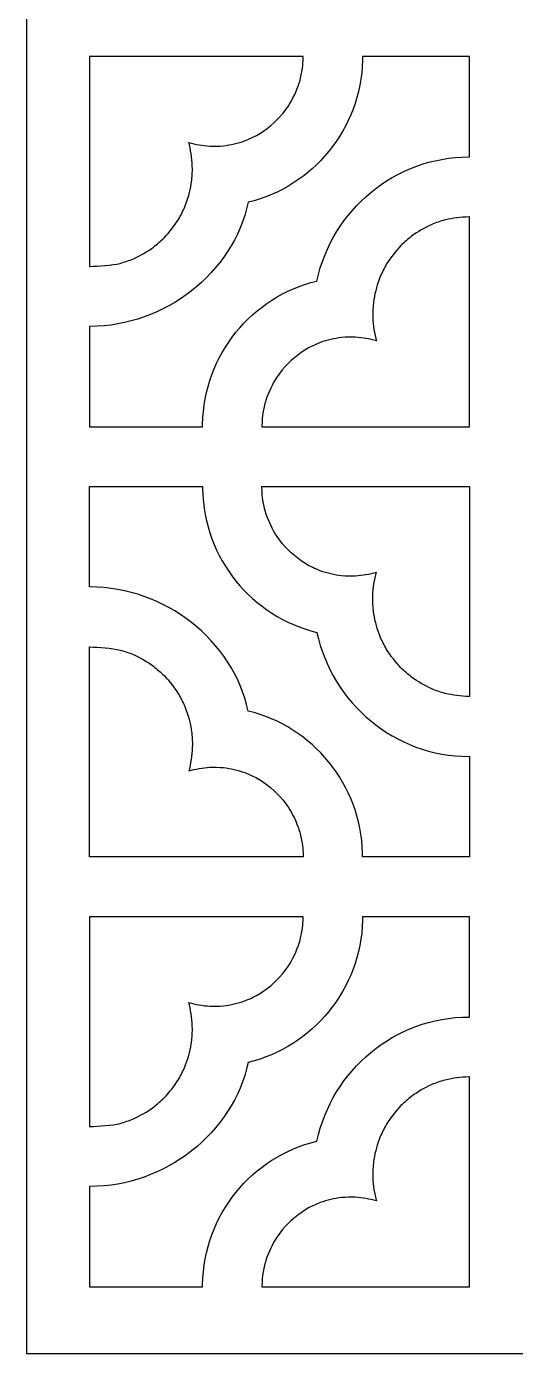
# Model space of a CAD drawing. Header units: centimetres. Extents: x -27 to -22.6, y -9 to 9.
# Drawn here: x -26.999 to -25.429, y -9 to -4.742 of the extents above; entities that cross this region are included whole.
import ezdxf

# ---------------------------------------------------------------- set-up
doc = ezdxf.new("R2010")
doc.units = ezdxf.units.CM
doc.header["$MEASUREMENT"] = 0
doc.layers.add('layer 1', color=7, linetype='Continuous')

msp = doc.modelspace()

# ---------------------------------------------------------------- linework, layer by layer
at = {"layer": 'layer 1', "color": 250, "lineweight": 30}
for points, knots in [([(-26.99914, 9.00078), (-26.99914, 9.00078), (-22.57268, 9.00078), (-22.57268, 9.00078), (-22.57268, 9.00078), (-22.57268, 9.00078), (-22.57268, -9.00021), (-22.57268, -9.00021), (-22.57268, -9.00021), (-22.57268, -9.00021), (-26.99914, -9.00021), (-26.99914, -9.00021), (-26.99914, -9.00021), (-26.99914, -9.00021), (-26.99914, 9.00078), (-26.99914, 9.00078)], [0, 0, 0, 0, 0.2, 0.2, 0.2, 0.2, 0.4, 0.4, 0.4, 0.4, 0.6, 0.6, 0.6, 0.6, 1, 1, 1, 1]), ([(-26.79655, -4.83838), (-26.79655, -4.83838), (-26.11106, -4.83838), (-26.11106, -4.83838), (-26.11106, -4.83838), (-26.11112, -4.84366), (-26.1112, -4.84925), (-26.11131, -4.85169), (-26.11131, -4.85169), (-26.11175, -4.86146), (-26.1126, -4.87128), (-26.11389, -4.88146), (-26.11389, -4.88146), (-26.11641, -4.89568), (-26.11948, -4.9091), (-26.1234, -4.923), (-26.1234, -4.923), (-26.13263, -4.95049), (-26.14382, -4.9739), (-26.15934, -4.99834), (-26.15934, -4.99834), (-26.15934, -4.99834), (-26.17588, -5.02067), (-26.17588, -5.02067), (-26.17588, -5.02067), (-26.20111, -5.05009), (-26.22718, -5.07188), (-26.26056, -5.09132), (-26.26056, -5.09132), (-26.27305, -5.0978), (-26.28528, -5.1034), (-26.29834, -5.10862), (-26.29834, -5.10862), (-26.32131, -5.11651), (-26.34275, -5.12148), (-26.36681, -5.12459), (-26.36681, -5.12459), (-26.38167, -5.12574), (-26.39585, -5.12609), (-26.41075, -5.12571), (-26.41075, -5.12571), (-26.43442, -5.12388), (-26.45567, -5.12016), (-26.47841, -5.11374), (-26.47841, -5.11374), (-26.47767, -5.11623), (-26.47693, -5.11873), (-26.47622, -5.12126), (-26.47622, -5.12126), (-26.47017, -5.14767), (-26.46718, -5.172), (-26.4665, -5.1991), (-26.4665, -5.1991), (-26.4669, -5.21525), (-26.46804, -5.2306), (-26.47007, -5.24664), (-26.47007, -5.24664), (-26.47468, -5.27262), (-26.48114, -5.29566), (-26.49075, -5.32021), (-26.49075, -5.32021), (-26.49702, -5.3342), (-26.50366, -5.34727), (-26.51124, -5.36057), (-26.51124, -5.36057), (-26.52511, -5.3824), (-26.53963, -5.40106), (-26.55734, -5.41983), (-26.55734, -5.41983), (-26.56831, -5.43041), (-26.57929, -5.44003), (-26.59121, -5.4495), (-26.59121, -5.4495), (-26.61215, -5.46458), (-26.63248, -5.47642), (-26.6559, -5.48715), (-26.6559, -5.48715), (-26.67014, -5.49284), (-26.68399, -5.49759), (-26.69871, -5.50183), (-26.69871, -5.50183), (-26.72484, -5.50795), (-26.76765, -5.51097), (-26.79445, -5.51166), (-26.79445, -5.51166), (-26.79466, -5.51165), (-26.79548, -5.51165), (-26.79655, -5.51164), (-26.79655, -5.51164), (-26.79655, -5.51164), (-26.79655, -4.83838), (-26.79655, -4.83838)], [0, 0, 0, 0, 0.0416667, 0.0416667, 0.0416667, 0.0416667, 0.0833333, 0.0833333, 0.0833333, 0.0833333, 0.125, 0.125, 0.125, 0.125, 0.1666667, 0.1666667, 0.1666667, 0.1666667, 0.2083333, 0.2083333, 0.2083333, 0.2083333, 0.25, 0.25, 0.25, 0.25, 0.2916667, 0.2916667, 0.2916667, 0.2916667, 0.3333333, 0.3333333, 0.3333333, 0.3333333, 0.375, 0.375, 0.375, 0.375, 0.4166667, 0.4166667, 0.4166667, 0.4166667, 0.4583333, 0.4583333, 0.4583333, 0.4583333, 0.5, 0.5, 0.5, 0.5, 0.5416667, 0.5416667, 0.5416667, 0.5416667, 0.5833333, 0.5833333, 0.5833333, 0.5833333, 0.625, 0.625, 0.625, 0.625, 0.6666667, 0.6666667, 0.6666667, 0.6666667, 0.7083333, 0.7083333, 0.7083333, 0.7083333, 0.75, 0.75, 0.75, 0.75, 0.7916667, 0.7916667, 0.7916667, 0.7916667, 0.8333333, 0.8333333, 0.8333333, 0.8333333, 0.875, 0.875, 0.875, 0.875, 0.9166667, 0.9166667, 0.9166667, 0.9166667, 1, 1, 1, 1]), ([(-25.92025, -4.83838), (-25.92025, -4.83838), (-25.57639, -4.83838), (-25.57639, -4.83838), (-25.57639, -4.83838), (-25.57639, -4.83838), (-25.57639, -5.16033), (-25.57639, -5.16033), (-25.57639, -5.16033), (-25.57758, -5.16033), (-25.57837, -5.16033), (-25.5785, -5.16033), (-25.5785, -5.16033), (-25.81745, -5.16033), (-26.01811, -5.33142), (-26.0668, -5.55859), (-26.0668, -5.55859), (-26.27417, -5.60785), (-26.43001, -5.79489), (-26.43392, -6.01826), (-26.43392, -6.01826), (-26.43394, -6.01935), (-26.43396, -6.02255), (-26.43397, -6.02609), (-26.43397, -6.02609), (-26.43397, -6.02609), (-26.79655, -6.02609), (-26.79655, -6.02609), (-26.79655, -6.02609), (-26.79655, -6.02609), (-26.79655, -5.7041), (-26.79655, -5.7041), (-26.79655, -5.7041), (-26.79548, -5.7041), (-26.79466, -5.70411), (-26.79445, -5.70411), (-26.79445, -5.70411), (-26.5555, -5.70411), (-26.3361, -5.53302), (-26.28742, -5.30584), (-26.28742, -5.30584), (-26.08091, -5.25679), (-25.92551, -5.07111), (-25.92035, -4.84899), (-25.92035, -4.84899), (-25.92031, -4.84721), (-25.92028, -4.84279), (-25.92025, -4.83838)], [0, 0, 0, 0, 0.0769231, 0.0769231, 0.0769231, 0.0769231, 0.1538462, 0.1538462, 0.1538462, 0.1538462, 0.2307692, 0.2307692, 0.2307692, 0.2307692, 0.3076923, 0.3076923, 0.3076923, 0.3076923, 0.3846154, 0.3846154, 0.3846154, 0.3846154, 0.4615385, 0.4615385, 0.4615385, 0.4615385, 0.5384615, 0.5384615, 0.5384615, 0.5384615, 0.6153846, 0.6153846, 0.6153846, 0.6153846, 0.6923077, 0.6923077, 0.6923077, 0.6923077, 0.7692308, 0.7692308, 0.7692308, 0.7692308, 0.8461538, 0.8461538, 0.8461538, 0.8461538, 1, 1, 1, 1]), ([(-26.24316, -6.02609), (-26.24313, -6.02153), (-26.24307, -6.0171), (-26.24301, -6.0154), (-26.24301, -6.0154), (-26.24262, -6.00475), (-26.24173, -5.99407), (-26.24032, -5.98297), (-26.24032, -5.98297), (-26.2378, -5.96875), (-26.23473, -5.95533), (-26.23081, -5.94144), (-26.23081, -5.94144), (-26.22158, -5.91394), (-26.21039, -5.89053), (-26.19487, -5.86609), (-26.19487, -5.86609), (-26.19487, -5.86609), (-26.17833, -5.84376), (-26.17833, -5.84376), (-26.17833, -5.84376), (-26.1531, -5.81434), (-26.12703, -5.79255), (-26.09365, -5.77311), (-26.09365, -5.77311), (-26.08116, -5.76663), (-26.06893, -5.76103), (-26.05587, -5.75581), (-26.05587, -5.75581), (-26.0329, -5.74792), (-26.01146, -5.74295), (-25.9874, -5.73984), (-25.9874, -5.73984), (-25.97254, -5.73869), (-25.95836, -5.73834), (-25.94346, -5.73872), (-25.94346, -5.73872), (-25.91979, -5.74055), (-25.89854, -5.74427), (-25.8758, -5.75069), (-25.8758, -5.75069), (-25.87655, -5.7482), (-25.87728, -5.7457), (-25.87799, -5.74317), (-25.87799, -5.74317), (-25.88404, -5.71676), (-25.88703, -5.69243), (-25.88772, -5.66533), (-25.88772, -5.66533), (-25.88731, -5.64918), (-25.88617, -5.63383), (-25.88415, -5.61779), (-25.88415, -5.61779), (-25.87953, -5.59182), (-25.87307, -5.56877), (-25.86346, -5.54422), (-25.86346, -5.54422), (-25.85719, -5.53023), (-25.85056, -5.51717), (-25.84297, -5.50386), (-25.84297, -5.50386), (-25.8291, -5.48203), (-25.81459, -5.46337), (-25.79687, -5.4446), (-25.79687, -5.4446), (-25.7859, -5.43402), (-25.77492, -5.4244), (-25.763, -5.41493), (-25.763, -5.41493), (-25.74206, -5.39986), (-25.72173, -5.38802), (-25.69831, -5.37728), (-25.69831, -5.37728), (-25.68407, -5.37159), (-25.67022, -5.36684), (-25.6555, -5.3626), (-25.6555, -5.3626), (-25.62938, -5.35648), (-25.6053, -5.35346), (-25.5785, -5.35277), (-25.5785, -5.35277), (-25.57837, -5.35277), (-25.57759, -5.35278), (-25.57639, -5.35278), (-25.57639, -5.35278), (-25.57639, -5.35278), (-25.57639, -6.02609), (-25.57639, -6.02609), (-25.57639, -6.02609), (-25.57639, -6.02609), (-26.24316, -6.02609), (-26.24316, -6.02609)], [0, 0, 0, 0, 0.0416667, 0.0416667, 0.0416667, 0.0416667, 0.0833333, 0.0833333, 0.0833333, 0.0833333, 0.125, 0.125, 0.125, 0.125, 0.1666667, 0.1666667, 0.1666667, 0.1666667, 0.2083333, 0.2083333, 0.2083333, 0.2083333, 0.25, 0.25, 0.25, 0.25, 0.2916667, 0.2916667, 0.2916667, 0.2916667, 0.3333333, 0.3333333, 0.3333333, 0.3333333, 0.375, 0.375, 0.375, 0.375, 0.4166667, 0.4166667, 0.4166667, 0.4166667, 0.4583333, 0.4583333, 0.4583333, 0.4583333, 0.5, 0.5, 0.5, 0.5, 0.5416667, 0.5416667, 0.5416667, 0.5416667, 0.5833333, 0.5833333, 0.5833333, 0.5833333, 0.625, 0.625, 0.625, 0.625, 0.6666667, 0.6666667, 0.6666667, 0.6666667, 0.7083333, 0.7083333, 0.7083333, 0.7083333, 0.75, 0.75, 0.75, 0.75, 0.7916667, 0.7916667, 0.7916667, 0.7916667, 0.8333333, 0.8333333, 0.8333333, 0.8333333, 0.875, 0.875, 0.875, 0.875, 0.9166667, 0.9166667, 0.9166667, 0.9166667, 1, 1, 1, 1]), ([(-25.92025, -7.40618), (-25.92025, -7.40618), (-25.57639, -7.40618), (-25.57639, -7.40618), (-25.57639, -7.40618), (-25.57639, -7.40618), (-25.57639, -7.08423), (-25.57639, -7.08423), (-25.57639, -7.08423), (-25.57758, -7.08423), (-25.57837, -7.08424), (-25.5785, -7.08424), (-25.5785, -7.08424), (-25.81745, -7.08424), (-26.01811, -6.91315), (-26.0668, -6.68597), (-26.0668, -6.68597), (-26.27417, -6.63671), (-26.43001, -6.44967), (-26.43392, -6.22631), (-26.43392, -6.22631), (-26.43394, -6.22522), (-26.43396, -6.22202), (-26.43397, -6.21847), (-26.43397, -6.21847), (-26.43397, -6.21847), (-26.79655, -6.21847), (-26.79655, -6.21847), (-26.79655, -6.21847), (-26.79655, -6.21847), (-26.79655, -6.54047), (-26.79655, -6.54047), (-26.79655, -6.54047), (-26.79548, -6.54046), (-26.79466, -6.54046), (-26.79445, -6.54046), (-26.79445, -6.54046), (-26.5555, -6.54046), (-26.3361, -6.71155), (-26.28742, -6.93873), (-26.28742, -6.93873), (-26.08091, -6.98778), (-25.92551, -7.17345), (-25.92035, -7.39558), (-25.92035, -7.39558), (-25.92031, -7.39735), (-25.92028, -7.40177), (-25.92025, -7.40618)], [0, 0, 0, 0, 0.0769231, 0.0769231, 0.0769231, 0.0769231, 0.1538462, 0.1538462, 0.1538462, 0.1538462, 0.2307692, 0.2307692, 0.2307692, 0.2307692, 0.3076923, 0.3076923, 0.3076923, 0.3076923, 0.3846154, 0.3846154, 0.3846154, 0.3846154, 0.4615385, 0.4615385, 0.4615385, 0.4615385, 0.5384615, 0.5384615, 0.5384615, 0.5384615, 0.6153846, 0.6153846, 0.6153846, 0.6153846, 0.6923077, 0.6923077, 0.6923077, 0.6923077, 0.7692308, 0.7692308, 0.7692308, 0.7692308, 0.8461538, 0.8461538, 0.8461538, 0.8461538, 1, 1, 1, 1]), ([(-26.24316, -6.21847), (-26.24313, -6.22303), (-26.24307, -6.22746), (-26.24301, -6.22916), (-26.24301, -6.22916), (-26.24262, -6.23981), (-26.24173, -6.25049), (-26.24032, -6.26159), (-26.24032, -6.26159), (-26.2378, -6.27581), (-26.23473, -6.28923), (-26.23081, -6.30313), (-26.23081, -6.30313), (-26.22158, -6.33063), (-26.21039, -6.35404), (-26.19487, -6.37847), (-26.19487, -6.37847), (-26.19487, -6.37847), (-26.17833, -6.4008), (-26.17833, -6.4008), (-26.17833, -6.4008), (-26.1531, -6.43022), (-26.12703, -6.45201), (-26.09365, -6.47145), (-26.09365, -6.47145), (-26.08116, -6.47793), (-26.06893, -6.48353), (-26.05587, -6.48875), (-26.05587, -6.48875), (-26.0329, -6.49664), (-26.01146, -6.50162), (-25.9874, -6.50472), (-25.9874, -6.50472), (-25.97254, -6.50587), (-25.95836, -6.50622), (-25.94346, -6.50584), (-25.94346, -6.50584), (-25.91979, -6.50401), (-25.89854, -6.50029), (-25.8758, -6.49388), (-25.8758, -6.49388), (-25.87655, -6.49636), (-25.87728, -6.49887), (-25.87799, -6.5014), (-25.87799, -6.5014), (-25.88404, -6.5278), (-25.88703, -6.55213), (-25.88772, -6.57923), (-25.88772, -6.57923), (-25.88731, -6.59539), (-25.88617, -6.61074), (-25.88415, -6.62677), (-25.88415, -6.62677), (-25.87953, -6.65275), (-25.87307, -6.6758), (-25.86346, -6.70034), (-25.86346, -6.70034), (-25.85719, -6.71433), (-25.85056, -6.7274), (-25.84297, -6.74071), (-25.84297, -6.74071), (-25.8291, -6.76254), (-25.81459, -6.78119), (-25.79687, -6.79997), (-25.79687, -6.79997), (-25.7859, -6.81054), (-25.77492, -6.82016), (-25.763, -6.82963), (-25.763, -6.82963), (-25.74206, -6.84471), (-25.72173, -6.85655), (-25.69831, -6.86728), (-25.69831, -6.86728), (-25.68407, -6.87297), (-25.67022, -6.87772), (-25.6555, -6.88196), (-25.6555, -6.88196), (-25.62938, -6.88808), (-25.6053, -6.8911), (-25.5785, -6.89179), (-25.5785, -6.89179), (-25.57837, -6.89179), (-25.57759, -6.89178), (-25.57639, -6.89178), (-25.57639, -6.89178), (-25.57639, -6.89178), (-25.57639, -6.21847), (-25.57639, -6.21847), (-25.57639, -6.21847), (-25.57639, -6.21847), (-26.24316, -6.21847), (-26.24316, -6.21847)], [0, 0, 0, 0, 0.0416667, 0.0416667, 0.0416667, 0.0416667, 0.0833333, 0.0833333, 0.0833333, 0.0833333, 0.125, 0.125, 0.125, 0.125, 0.1666667, 0.1666667, 0.1666667, 0.1666667, 0.2083333, 0.2083333, 0.2083333, 0.2083333, 0.25, 0.25, 0.25, 0.25, 0.2916667, 0.2916667, 0.2916667, 0.2916667, 0.3333333, 0.3333333, 0.3333333, 0.3333333, 0.375, 0.375, 0.375, 0.375, 0.4166667, 0.4166667, 0.4166667, 0.4166667, 0.4583333, 0.4583333, 0.4583333, 0.4583333, 0.5, 0.5, 0.5, 0.5, 0.5416667, 0.5416667, 0.5416667, 0.5416667, 0.5833333, 0.5833333, 0.5833333, 0.5833333, 0.625, 0.625, 0.625, 0.625, 0.6666667, 0.6666667, 0.6666667, 0.6666667, 0.7083333, 0.7083333, 0.7083333, 0.7083333, 0.75, 0.75, 0.75, 0.75, 0.7916667, 0.7916667, 0.7916667, 0.7916667, 0.8333333, 0.8333333, 0.8333333, 0.8333333, 0.875, 0.875, 0.875, 0.875, 0.9166667, 0.9166667, 0.9166667, 0.9166667, 1, 1, 1, 1]), ([(-26.79655, -7.40618), (-26.79655, -7.40618), (-26.11106, -7.40618), (-26.11106, -7.40618), (-26.11106, -7.40618), (-26.11112, -7.4009), (-26.1112, -7.39531), (-26.11131, -7.39287), (-26.11131, -7.39287), (-26.11175, -7.3831), (-26.1126, -7.37328), (-26.11389, -7.3631), (-26.11389, -7.3631), (-26.11641, -7.34888), (-26.11948, -7.33546), (-26.1234, -7.32157), (-26.1234, -7.32157), (-26.13263, -7.29407), (-26.14382, -7.27066), (-26.15934, -7.24623), (-26.15934, -7.24623), (-26.15934, -7.24623), (-26.17588, -7.22389), (-26.17588, -7.22389), (-26.17588, -7.22389), (-26.20111, -7.19447), (-26.22718, -7.17268), (-26.26056, -7.15325), (-26.26056, -7.15325), (-26.27305, -7.14676), (-26.28528, -7.14116), (-26.29834, -7.13594), (-26.29834, -7.13594), (-26.32131, -7.12806), (-26.34275, -7.12308), (-26.36681, -7.11997), (-26.36681, -7.11997), (-26.38167, -7.11883), (-26.39585, -7.11847), (-26.41075, -7.11886), (-26.41075, -7.11886), (-26.43442, -7.12068), (-26.45567, -7.12441), (-26.47841, -7.13082), (-26.47841, -7.13082), (-26.47767, -7.12834), (-26.47693, -7.12583), (-26.47622, -7.1233), (-26.47622, -7.1233), (-26.47017, -7.09689), (-26.46718, -7.07256), (-26.4665, -7.04546), (-26.4665, -7.04546), (-26.4669, -7.02931), (-26.46804, -7.01396), (-26.47007, -6.99793), (-26.47007, -6.99793), (-26.47468, -6.97195), (-26.48114, -6.9489), (-26.49075, -6.92435), (-26.49075, -6.92435), (-26.49702, -6.91037), (-26.50366, -6.8973), (-26.51124, -6.88399), (-26.51124, -6.88399), (-26.52511, -6.86216), (-26.53963, -6.8435), (-26.55734, -6.82473), (-26.55734, -6.82473), (-26.56831, -6.81415), (-26.57929, -6.80454), (-26.59121, -6.79506), (-26.59121, -6.79506), (-26.61215, -6.77999), (-26.63248, -6.76815), (-26.6559, -6.75742), (-26.6559, -6.75742), (-26.67014, -6.75172), (-26.68399, -6.74698), (-26.69871, -6.74273), (-26.69871, -6.74273), (-26.72484, -6.73661), (-26.76765, -6.73359), (-26.79445, -6.7329), (-26.79445, -6.7329), (-26.79466, -6.73291), (-26.79548, -6.73292), (-26.79655, -6.73292), (-26.79655, -6.73292), (-26.79655, -6.73292), (-26.79655, -7.40618), (-26.79655, -7.40618)], [0, 0, 0, 0, 0.0416667, 0.0416667, 0.0416667, 0.0416667, 0.0833333, 0.0833333, 0.0833333, 0.0833333, 0.125, 0.125, 0.125, 0.125, 0.1666667, 0.1666667, 0.1666667, 0.1666667, 0.2083333, 0.2083333, 0.2083333, 0.2083333, 0.25, 0.25, 0.25, 0.25, 0.2916667, 0.2916667, 0.2916667, 0.2916667, 0.3333333, 0.3333333, 0.3333333, 0.3333333, 0.375, 0.375, 0.375, 0.375, 0.4166667, 0.4166667, 0.4166667, 0.4166667, 0.4583333, 0.4583333, 0.4583333, 0.4583333, 0.5, 0.5, 0.5, 0.5, 0.5416667, 0.5416667, 0.5416667, 0.5416667, 0.5833333, 0.5833333, 0.5833333, 0.5833333, 0.625, 0.625, 0.625, 0.625, 0.6666667, 0.6666667, 0.6666667, 0.6666667, 0.7083333, 0.7083333, 0.7083333, 0.7083333, 0.75, 0.75, 0.75, 0.75, 0.7916667, 0.7916667, 0.7916667, 0.7916667, 0.8333333, 0.8333333, 0.8333333, 0.8333333, 0.875, 0.875, 0.875, 0.875, 0.9166667, 0.9166667, 0.9166667, 0.9166667, 1, 1, 1, 1]), ([(-26.79655, -7.59856), (-26.79655, -7.59856), (-26.11106, -7.59856), (-26.11106, -7.59856), (-26.11106, -7.59856), (-26.11112, -7.60384), (-26.1112, -7.60943), (-26.11131, -7.61187), (-26.11131, -7.61187), (-26.11175, -7.62164), (-26.1126, -7.63146), (-26.11389, -7.64164), (-26.11389, -7.64164), (-26.11641, -7.65586), (-26.11948, -7.66928), (-26.1234, -7.68317), (-26.1234, -7.68317), (-26.13263, -7.71067), (-26.14382, -7.73408), (-26.15934, -7.75851), (-26.15934, -7.75851), (-26.15934, -7.75851), (-26.17588, -7.78085), (-26.17588, -7.78085), (-26.17588, -7.78085), (-26.20111, -7.81027), (-26.22718, -7.83206), (-26.26056, -7.8515), (-26.26056, -7.8515), (-26.27305, -7.85798), (-26.28528, -7.86358), (-26.29834, -7.8688), (-26.29834, -7.8688), (-26.32131, -7.87669), (-26.34275, -7.88166), (-26.36681, -7.88477), (-26.36681, -7.88477), (-26.38167, -7.88592), (-26.39585, -7.88627), (-26.41075, -7.88589), (-26.41075, -7.88589), (-26.43442, -7.88406), (-26.45567, -7.88034), (-26.47841, -7.87392), (-26.47841, -7.87392), (-26.47767, -7.87641), (-26.47693, -7.87891), (-26.47622, -7.88144), (-26.47622, -7.88144), (-26.47017, -7.90785), (-26.46718, -7.93218), (-26.4665, -7.95928), (-26.4665, -7.95928), (-26.4669, -7.97543), (-26.46804, -7.99078), (-26.47007, -8.00682), (-26.47007, -8.00682), (-26.47468, -8.03279), (-26.48114, -8.05584), (-26.49075, -8.08039), (-26.49075, -8.08039), (-26.49702, -8.09438), (-26.50366, -8.10744), (-26.51124, -8.12075), (-26.51124, -8.12075), (-26.52511, -8.14258), (-26.53963, -8.16124), (-26.55734, -8.18001), (-26.55734, -8.18001), (-26.56831, -8.19059), (-26.57929, -8.20021), (-26.59121, -8.20968), (-26.59121, -8.20968), (-26.61215, -8.22475), (-26.63248, -8.23659), (-26.6559, -8.24732), (-26.6559, -8.24732), (-26.67014, -8.25302), (-26.68399, -8.25776), (-26.69871, -8.26201), (-26.69871, -8.26201), (-26.72484, -8.26813), (-26.76765, -8.27115), (-26.79445, -8.27184), (-26.79445, -8.27184), (-26.79466, -8.27183), (-26.79548, -8.27182), (-26.79655, -8.27182), (-26.79655, -8.27182), (-26.79655, -8.27182), (-26.79655, -7.59856), (-26.79655, -7.59856)], [0, 0, 0, 0, 0.0416667, 0.0416667, 0.0416667, 0.0416667, 0.0833333, 0.0833333, 0.0833333, 0.0833333, 0.125, 0.125, 0.125, 0.125, 0.1666667, 0.1666667, 0.1666667, 0.1666667, 0.2083333, 0.2083333, 0.2083333, 0.2083333, 0.25, 0.25, 0.25, 0.25, 0.2916667, 0.2916667, 0.2916667, 0.2916667, 0.3333333, 0.3333333, 0.3333333, 0.3333333, 0.375, 0.375, 0.375, 0.375, 0.4166667, 0.4166667, 0.4166667, 0.4166667, 0.4583333, 0.4583333, 0.4583333, 0.4583333, 0.5, 0.5, 0.5, 0.5, 0.5416667, 0.5416667, 0.5416667, 0.5416667, 0.5833333, 0.5833333, 0.5833333, 0.5833333, 0.625, 0.625, 0.625, 0.625, 0.6666667, 0.6666667, 0.6666667, 0.6666667, 0.7083333, 0.7083333, 0.7083333, 0.7083333, 0.75, 0.75, 0.75, 0.75, 0.7916667, 0.7916667, 0.7916667, 0.7916667, 0.8333333, 0.8333333, 0.8333333, 0.8333333, 0.875, 0.875, 0.875, 0.875, 0.9166667, 0.9166667, 0.9166667, 0.9166667, 1, 1, 1, 1]), ([(-25.92025, -7.59856), (-25.92025, -7.59856), (-25.57639, -7.59856), (-25.57639, -7.59856), (-25.57639, -7.59856), (-25.57639, -7.59856), (-25.57639, -7.92051), (-25.57639, -7.92051), (-25.57639, -7.92051), (-25.57758, -7.92051), (-25.57837, -7.9205), (-25.5785, -7.9205), (-25.5785, -7.9205), (-25.81745, -7.9205), (-26.01811, -8.09159), (-26.0668, -8.31877), (-26.0668, -8.31877), (-26.27417, -8.36803), (-26.43001, -8.55507), (-26.43392, -8.77843), (-26.43392, -8.77843), (-26.43394, -8.77953), (-26.43396, -8.78273), (-26.43397, -8.78627), (-26.43397, -8.78627), (-26.43397, -8.78627), (-26.79655, -8.78627), (-26.79655, -8.78627), (-26.79655, -8.78627), (-26.79655, -8.78627), (-26.79655, -8.46428), (-26.79655, -8.46428), (-26.79655, -8.46428), (-26.79548, -8.46428), (-26.79466, -8.46428), (-26.79445, -8.46428), (-26.79445, -8.46428), (-26.5555, -8.46428), (-26.3361, -8.29319), (-26.28742, -8.06602), (-26.28742, -8.06602), (-26.08091, -8.01697), (-25.92551, -7.83129), (-25.92035, -7.60917), (-25.92035, -7.60917), (-25.92031, -7.60739), (-25.92028, -7.60297), (-25.92025, -7.59856)], [0, 0, 0, 0, 0.0769231, 0.0769231, 0.0769231, 0.0769231, 0.1538462, 0.1538462, 0.1538462, 0.1538462, 0.2307692, 0.2307692, 0.2307692, 0.2307692, 0.3076923, 0.3076923, 0.3076923, 0.3076923, 0.3846154, 0.3846154, 0.3846154, 0.3846154, 0.4615385, 0.4615385, 0.4615385, 0.4615385, 0.5384615, 0.5384615, 0.5384615, 0.5384615, 0.6153846, 0.6153846, 0.6153846, 0.6153846, 0.6923077, 0.6923077, 0.6923077, 0.6923077, 0.7692308, 0.7692308, 0.7692308, 0.7692308, 0.8461538, 0.8461538, 0.8461538, 0.8461538, 1, 1, 1, 1]), ([(-26.24316, -8.78627), (-26.24313, -8.78171), (-26.24307, -8.77728), (-26.24301, -8.77558), (-26.24301, -8.77558), (-26.24262, -8.76493), (-26.24173, -8.75425), (-26.24032, -8.74315), (-26.24032, -8.74315), (-26.2378, -8.72893), (-26.23473, -8.71551), (-26.23081, -8.70161), (-26.23081, -8.70161), (-26.22158, -8.67412), (-26.21039, -8.65071), (-26.19487, -8.62627), (-26.19487, -8.62627), (-26.19487, -8.62627), (-26.17833, -8.60394), (-26.17833, -8.60394), (-26.17833, -8.60394), (-26.1531, -8.57452), (-26.12703, -8.55273), (-26.09365, -8.53329), (-26.09365, -8.53329), (-26.08116, -8.52681), (-26.06893, -8.52121), (-26.05587, -8.51599), (-26.05587, -8.51599), (-26.0329, -8.5081), (-26.01146, -8.50313), (-25.9874, -8.50002), (-25.9874, -8.50002), (-25.97254, -8.49887), (-25.95836, -8.49852), (-25.94346, -8.4989), (-25.94346, -8.4989), (-25.91979, -8.50073), (-25.89854, -8.50445), (-25.8758, -8.51086), (-25.8758, -8.51086), (-25.87655, -8.50838), (-25.87728, -8.50588), (-25.87799, -8.50335), (-25.87799, -8.50335), (-25.88404, -8.47694), (-25.88703, -8.45261), (-25.88772, -8.42551), (-25.88772, -8.42551), (-25.88731, -8.40935), (-25.88617, -8.39401), (-25.88415, -8.37797), (-25.88415, -8.37797), (-25.87953, -8.35199), (-25.87307, -8.32894), (-25.86346, -8.3044), (-25.86346, -8.3044), (-25.85719, -8.29041), (-25.85056, -8.27734), (-25.84297, -8.26404), (-25.84297, -8.26404), (-25.8291, -8.24221), (-25.81459, -8.22355), (-25.79687, -8.20478), (-25.79687, -8.20478), (-25.7859, -8.1942), (-25.77492, -8.18458), (-25.763, -8.17511), (-25.763, -8.17511), (-25.74206, -8.16003), (-25.72173, -8.14819), (-25.69831, -8.13746), (-25.69831, -8.13746), (-25.68407, -8.13177), (-25.67022, -8.12702), (-25.6555, -8.12278), (-25.6555, -8.12278), (-25.62938, -8.11666), (-25.6053, -8.11364), (-25.5785, -8.11295), (-25.5785, -8.11295), (-25.57837, -8.11295), (-25.57759, -8.11296), (-25.57639, -8.11296), (-25.57639, -8.11296), (-25.57639, -8.11296), (-25.57639, -8.78627), (-25.57639, -8.78627), (-25.57639, -8.78627), (-25.57639, -8.78627), (-26.24316, -8.78627), (-26.24316, -8.78627)], [0, 0, 0, 0, 0.0416667, 0.0416667, 0.0416667, 0.0416667, 0.0833333, 0.0833333, 0.0833333, 0.0833333, 0.125, 0.125, 0.125, 0.125, 0.1666667, 0.1666667, 0.1666667, 0.1666667, 0.2083333, 0.2083333, 0.2083333, 0.2083333, 0.25, 0.25, 0.25, 0.25, 0.2916667, 0.2916667, 0.2916667, 0.2916667, 0.3333333, 0.3333333, 0.3333333, 0.3333333, 0.375, 0.375, 0.375, 0.375, 0.4166667, 0.4166667, 0.4166667, 0.4166667, 0.4583333, 0.4583333, 0.4583333, 0.4583333, 0.5, 0.5, 0.5, 0.5, 0.5416667, 0.5416667, 0.5416667, 0.5416667, 0.5833333, 0.5833333, 0.5833333, 0.5833333, 0.625, 0.625, 0.625, 0.625, 0.6666667, 0.6666667, 0.6666667, 0.6666667, 0.7083333, 0.7083333, 0.7083333, 0.7083333, 0.75, 0.75, 0.75, 0.75, 0.7916667, 0.7916667, 0.7916667, 0.7916667, 0.8333333, 0.8333333, 0.8333333, 0.8333333, 0.875, 0.875, 0.875, 0.875, 0.9166667, 0.9166667, 0.9166667, 0.9166667, 1, 1, 1, 1])]:
    msp.add_open_spline(points, degree=3, knots=knots, dxfattribs=at)

doc.saveas('drawing.dxf')
